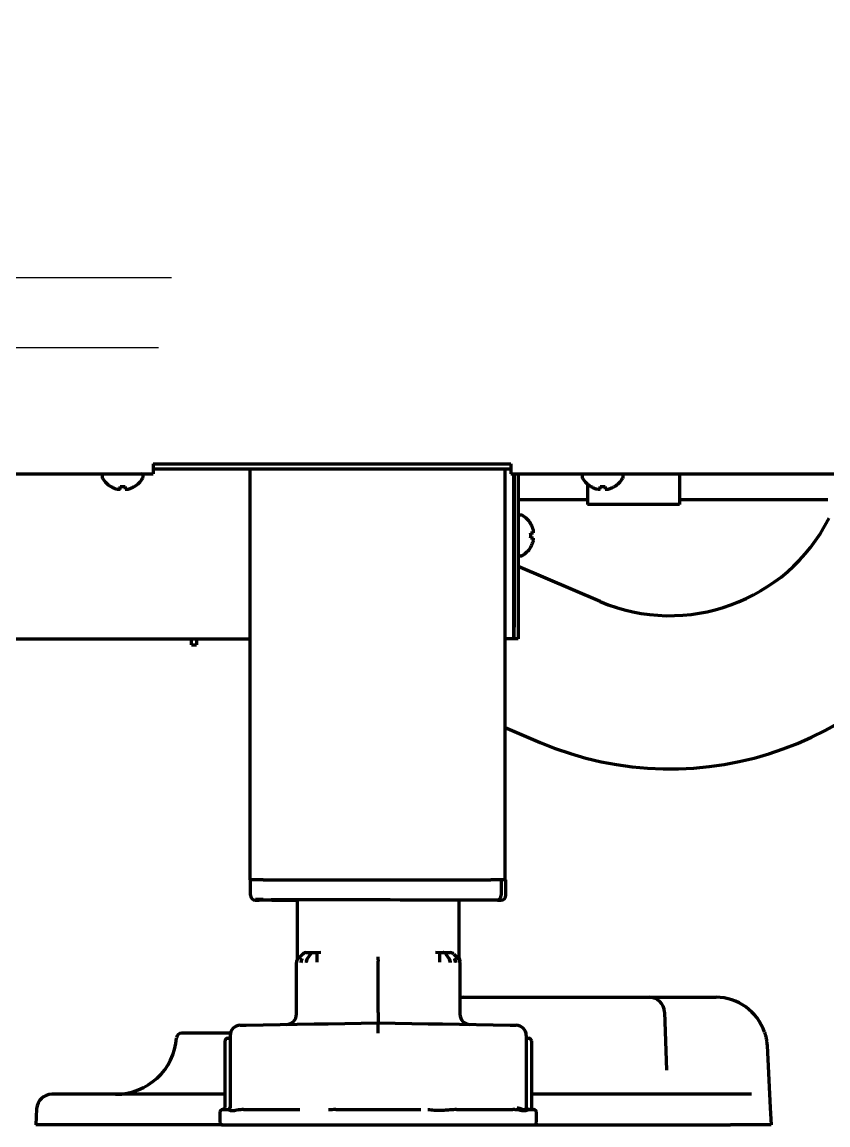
# Model space of a CAD drawing. Header units: inches. Extents: x 904 to 7172, y 213 to 5528.
# Drawn here: x 4386.4 to 4544.2, y 1858.2 to 2074.2 of the extents above; entities that cross this region are included whole.
import ezdxf

# ---------------------------------------------------------------- set-up
doc = ezdxf.new("R2010")
doc.units = ezdxf.units.IN
doc.layers.add('GEOM', color=7, linetype='Continuous')

# ---------------------------------------------------------------- blocks, each defined once
blk = doc.blocks.new('A$C29D5572B')
at = {"color": 1}
for p, q in [((0, 50), (0, -50)), ((-50, 0), (50, 0))]:
    blk.add_line(p, q, dxfattribs=at)
blk = doc.blocks.new('A$C0F8E2EAE')
blk.add_blockref('A$C29D5572B', (0, 0))
blk = doc.blocks.new('A$C76516A4E')
at = {"color": 3}
for p, q in [((0, 50), (0, -50)), ((-50, 0), (50, 0))]:
    blk.add_line(p, q, dxfattribs=at)

msp = doc.modelspace()

# ---------------------------------------------------------------- linework, layer by layer
at = {"linetype": 'Continuous', "lineweight": 70}
for p, q in [((4412.04, 1987.72), (4412.04, 1985.72)), ((4412.04, 1987.72), (4482.04, 1987.72)), ((4482.04, 1987.72), (4482.04, 1985.72)), ((4339.44, 1985.72), (4412.04, 1985.72)), ((4402.04, 1985.32), (4402.04, 1985.12)), ((4410.04, 1985.12), (4410.04, 1985.32)), ((4412.05, 1986.72), (4482.05, 1986.72)), ((4430.94, 1986.72), (4430.94, 1906.22)), ((4480.94, 1906.22), (4480.94, 1986.72)), ((4482.04, 1985.72), (5306.04, 1985.72)), ((4482.59, 1985.72), (4482.59, 1953.42)), ((4482.69, 1985.72), (4482.69, 1955.72)), ((4483.49, 1985.72), (4483.49, 1955.72)), ((4496.04, 1985.32), (4496.04, 1985.12)), ((4504.04, 1985.12), (4504.04, 1985.32)), ((4515.09, 1985.72), (4515.09, 1981.72)), ((4403.74, 1983.24), (4403.74, 1983.28)), ((4408.34, 1983.28), (4408.34, 1983.24)), ((4497.09, 1983.72), (4497.09, 1981.72)), ((4497.74, 1983.24), (4497.74, 1983.28)), ((4502.34, 1983.28), (4502.34, 1983.24)), ((4484.15, 1980.72), (4497.09, 1980.72)), ((4497.09, 1981.72), (4497.09, 1979.72)), ((4515.09, 1981.72), (4515.09, 1979.72)), ((4515.09, 1980.72), (4544.15, 1980.72)), ((4515.09, 1979.72), (4497.09, 1979.72)), ((4484.09, 1977.67), (4483.89, 1977.67)), ((4482.69, 1975.27), (4482.59, 1975.27)), ((4485.94, 1975.97), (4485.97, 1975.97)), ((4482.59, 1972.07), (4482.69, 1972.07)), ((4485.97, 1971.37), (4485.94, 1971.37)), ((4483.89, 1969.67), (4484.09, 1969.67)), ((4499.53, 1960.75), (4483.49, 1967.57)), ((4482.69, 1953.42), (4482.69, 1955.72)), ((4483.49, 1955.72), (4483.49, 1953.42)), ((4377.09, 1953.42), (4430.94, 1953.42)), ((4419.54, 1952.22), (4419.54, 1953.42)), ((4420.54, 1953.42), (4420.54, 1952.22)), ((4480.94, 1953.42), (4480.99, 1953.42)), ((4482.59, 1953.42), (4480.99, 1953.42)), ((4482.69, 1953.42), (4482.59, 1953.42)), ((4483.49, 1953.42), (4482.69, 1953.42)), ((4419.54, 1952.22), (4420.54, 1952.22)), ((4480.94, 1936.05), (4487.8, 1933.14)), ((4432.74, 1906.22), (4430.94, 1906.22)), ((4431.09, 1903.37), (4431.09, 1906.22)), ((4433.59, 1906.22), (4432.74, 1906.22)), ((4433.59, 1906.22), (4478.14, 1906.22)), ((4478.99, 1906.22), (4478.14, 1906.22)), ((4479.14, 1906.22), (4478.99, 1906.22)), ((4480.94, 1906.22), (4479.14, 1906.22)), ((4480.14, 1906.22), (4480.14, 1903.22)), ((4480.14, 1906.22), (4480.14, 1903.22)), ((4480.94, 1906.22), (4481.09, 1906.22)), ((4481.09, 1903.23), (4481.09, 1906.22)), ((4431.09, 1903.23), (4431.09, 1903.37)), ((4432.53, 1902.22), (4432.76, 1902.22)), ((4440.22, 1902.22), (4432.76, 1902.22)), ((4440.22, 1902.22), (4432.76, 1902.22)), ((4440.22, 1902.31), (4440.22, 1890.53)), ((4479.43, 1902.22), (4470.94, 1902.22)), ((4479.43, 1902.22), (4470.94, 1902.22)), ((4471.97, 1890.53), (4471.97, 1902.22)), ((4479.43, 1902.22), (4479.66, 1902.22)), ((4440.09, 1879.91), (4440.09, 1890.03)), ((4441.31, 1891.68), (4440.38, 1890.73)), ((4442, 1891.98), (4442.31, 1891.98)), ((4442.21, 1890.76), (4442.2, 1890.76)), ((4442.86, 1891.7), (4442.21, 1890.76)), ((4442.31, 1891.98), (4443.35, 1892)), ((4444.07, 1891.72), (4444.07, 1890.78)), ((4444.08, 1892.01), (4444.84, 1892.03)), ((4456.09, 1880.22), (4456.09, 1890.28)), ((4467.34, 1892.03), (4468.11, 1892.01)), ((4468.11, 1891.72), (4468.11, 1890.78)), ((4468.84, 1892), (4469.87, 1891.98)), ((4469.33, 1891.7), (4469.98, 1890.76)), ((4469.87, 1891.98), (4470.18, 1891.98)), ((4469.98, 1890.76), (4469.98, 1890.76)), ((4470.88, 1891.68), (4471.81, 1890.73)), ((4472.09, 1890.03), (4472.09, 1879.91)), ((4472.09, 1883.22), (4472.94, 1883.22)), ((4472.94, 1883.22), (4478.44, 1883.22)), ((4478.44, 1883.22), (4503.65, 1883.22)), ((4503.65, 1883.22), (4509.15, 1883.22)), ((4509.15, 1883.22), (4517.36, 1883.22)), ((4517.36, 1883.22), (4522.24, 1883.22)), ((4512.14, 1880.33), (4512.54, 1868.96)), ((4429.07, 1877.75), (4430.24, 1877.77)), ((4430.24, 1877.77), (4443.54, 1878)), ((4443.54, 1878), (4446.3, 1878.05)), ((4446.3, 1878.05), (4455.99, 1878.22)), ((4455.99, 1878.22), (4456.09, 1878.22)), ((4456.09, 1878.22), (4456.2, 1878.22)), ((4456.2, 1878.22), (4465.89, 1878.05)), ((4465.89, 1878.05), (4468.65, 1878)), ((4468.65, 1878), (4481.94, 1877.77)), ((4481.94, 1877.77), (4483.12, 1877.75)), ((4427.16, 1876.22), (4417.62, 1876.22)), ((4426.61, 1875.22), (4426.86, 1875.22)), ((4427.11, 1875.75), (4427.11, 1861.6)), ((4485.08, 1875.75), (4485.08, 1861.6)), ((4485.33, 1875.22), (4485.58, 1875.22)), ((4426.11, 1874.47), (4426.11, 1874.72)), ((4426.11, 1861.72), (4426.11, 1874.47)), ((4486.08, 1874.72), (4486.08, 1874.47)), ((4486.08, 1874.47), (4486.08, 1861.72)), ((4532.23, 1873.75), (4532.87, 1861.6)), ((4426.11, 1864.22), (4392.21, 1864.22)), ((4524.89, 1864.22), (4486.08, 1864.22)), ((4529.21, 1864.22), (4524.89, 1864.22)), ((4389.21, 1861.38), (4389.04, 1858.22)), ((4425.09, 1860.72), (4425.09, 1858.72)), ((4425.59, 1861.22), (4425.61, 1861.22)), ((4425.65, 1861.22), (4426.61, 1861.22)), ((4429.73, 1861.22), (4440.76, 1861.22)), ((4447.77, 1861.22), (4464.42, 1861.22)), ((4471.43, 1861.22), (4482.46, 1861.22)), ((4485.58, 1861.22), (4486.54, 1861.22)), ((4486.08, 1861.72), (4486.06, 1861.72)), ((4486.09, 1861.61), (4486.09, 1861.61)), ((4486.56, 1861.22), (4486.54, 1861.22)), ((4486.59, 1861.22), (4486.58, 1861.22)), ((4487.09, 1858.72), (4487.09, 1860.72)), ((4532.87, 1861.6), (4533.04, 1858.22)), ((4425.59, 1858.22), (4389.04, 1858.22)), ((4425.59, 1858.22), (4456.09, 1858.22)), ((4456.09, 1858.22), (4486.59, 1858.22)), ((4486.59, 1858.22), (4525.05, 1858.22)), ((4533.04, 1858.22), (4525.05, 1858.22))]:
    msp.add_line(p, q, dxfattribs=at)
for centre, radius, start, end in [((4402.44, 1985.32), 0.4, 90, 180), ((4402.44, 1985.12), 0.4, 180, 210.3012), ((4409.64, 1985.32), 0.4, 0, 90), ((4409.64, 1985.12), 0.4, 329.6988, 0), ((4496.44, 1985.32), 0.4, 90, 180), ((4496.44, 1985.12), 0.4, 180, 210.3012), ((4503.64, 1985.32), 0.4, 0, 90), ((4503.64, 1985.12), 0.4, 329.6988, 0), ((4406.24, 1987.34), 4.8, 210.3012, 238.4186), ((4406.04, 1987.02), 3.78, 262.3959, 269.9965), ((4406.04, 1987.02), 3.78, 270.0035, 277.6041), ((4405.84, 1987.34), 4.8, 301.5837, 329.6988), ((4500.24, 1987.34), 4.8, 210.3012, 238.4186), ((4500.04, 1987.02), 3.78, 262.3959, 269.9965), ((4500.04, 1987.02), 3.78, 270.0035, 277.6041), ((4499.84, 1987.34), 4.8, 301.5837, 329.6988), ((4483.89, 1977.27), 0.4, 90, 180), ((4484.09, 1977.27), 0.4, 59.6988, 90), ((4481.87, 1973.47), 4.8, 31.5837, 59.6988), ((4513.22, 1992.96), 35, 246.9745, 332.9279), ((4482.19, 1973.67), 3.78, 0.0035, 7.6041), ((4482.19, 1973.67), 3.78, 352.3959, 359.9965), ((4483.89, 1970.07), 0.4, 180, 270), ((4481.87, 1973.87), 4.8, 300.3012, 328.4186), ((4484.09, 1970.07), 0.4, 270, 300.3012), ((4513.22, 1992.96), 65, 246.9745, 332.9279), ((4441.09, 1890.03), 1, 135.5, 180), ((4442.02, 1890.98), 1, 91, 135.5), ((4471.09, 1890.03), 1, 0, 44.5), ((4473.97, 1890.89), 2, 180.6303, 195.6901), ((4472.94, 1880.22), 3, 90, 106.401), ((4509.15, 1880.22), 3, 2, 90), ((4522.24, 1873.22), 10, 18.4467, 90), ((4438.09, 1879.91), 2, 271, 0), ((4474.09, 1879.91), 2, 180, 269), ((4429.11, 1875.75), 2, 91, 180), ((4483.08, 1875.75), 2, 0, 89), ((4404.66, 1876.22), 12, 270, 355.5883), ((4417.62, 1875.22), 1, 90, 175.5883), ((4426.61, 1874.72), 0.5, 90, 180), ((4426.86, 1875.47), 0.25, 270, 0), ((4485.33, 1875.47), 0.25, 180, 270), ((4485.58, 1874.72), 0.5, 0, 90), ((4392.21, 1861.22), 3, 90, 177), ((4425.59, 1860.72), 0.5, 90, 180), ((4425.61, 1861.72), 0.5, 270, 0), ((4426.61, 1861.72), 0.5, 270, 0), ((4485.58, 1861.72), 0.5, 180, 270), ((4486.59, 1860.72), 0.5, 0, 90), ((4425.59, 1858.72), 0.5, 180, 270), ((4486.59, 1858.72), 0.5, 270, 0)]:
    msp.add_arc(centre, radius, start, end, dxfattribs=at)
for centre, major_axis, ratio, start_param, end_param in [((4432.09, 1903.23), (1, 0), 0.999995, 3.141593, 4.709304), ((4479.43, 1903.22), (0, 1), 0.7071, 3.141593, 4.712389), ((4479.43, 1903.22), (0, 1), 0.7071, 3.141593, 4.712389), ((4480.09, 1903.23), (1, 0), 0.999995, 4.715474, 6.283185), ((4433.59, 1902.36), (-1.5, 0), 0.003085, 4.712399, 6.283195), ((4433.59, 1902.22), (-1.5, 0), 0.003085, 0.00001, 0.785408), ((4456.09, 1902.22), (-21, 0.06), 0.003085, 3.927, 6.996876), ((4478.6, 1902.22), (1.5, 0), 0.003085, 5.497778, 6.283176), ((4441.68, 1890.04), (0.01, -1), 0.707088, 3.925849, 4.705112), ((4442.71, 1890.06), (0.017, -1), 0.707053, 3.92082, 4.700056), ((4444.09, 1890.07), (0.01, -1), 0.017451, 3.926954, 4.712206), ((4468.09, 1891.01), (-0.017, -1), 0.01745, 2.356346, 3.141594), ((4469.47, 1890.06), (-0.017, -1), 0.707053, 1.583129, 2.362365), ((4470.17, 1890.98), (0, 1), 1, 5.48906, 6.265732), ((4470.51, 1890.04), (-0.01, -1), 0.707088, 1.578072, 2.357338)]:
    msp.add_ellipse(centre, major_axis=major_axis, ratio=ratio, start_param=start_param, end_param=end_param, dxfattribs=at)
for points, knots in [([(4403.74, 1983.28), (4403.95, 1983.15), (4404.16, 1983.04), (4404.48, 1982.91), (4404.59, 1982.86), (4404.81, 1982.79), (4404.93, 1982.76), (4405.04, 1982.73)], [0, 0, 0, 0, 0.5, 0.5, 0.75, 0.75, 1, 1, 1, 1]), ([(4406.54, 1983.28), (4406.54, 1983.15), (4406.54, 1983.04), (4406.54, 1982.91), (4406.54, 1982.86), (4406.54, 1982.79), (4406.54, 1982.76), (4406.54, 1982.73)], [0, 0, 0, 0, 0.5, 0.5, 0.75, 0.75, 1, 1, 1, 1]), ([(4497.74, 1983.28), (4497.95, 1983.15), (4498.16, 1983.04), (4498.48, 1982.91), (4498.59, 1982.86), (4498.81, 1982.79), (4498.93, 1982.76), (4499.04, 1982.73)], [0, 0, 0, 0, 0.5, 0.5, 0.75, 0.75, 1, 1, 1, 1]), ([(4500.54, 1983.28), (4500.54, 1983.15), (4500.54, 1983.04), (4500.54, 1982.91), (4500.54, 1982.86), (4500.54, 1982.79), (4500.54, 1982.76), (4500.54, 1982.73)], [0, 0, 0, 0, 0.5, 0.5, 0.75, 0.75, 1, 1, 1, 1]), ([(4485.94, 1974.17), (4486.06, 1974.17), (4486.17, 1974.17), (4486.31, 1974.17), (4486.35, 1974.17), (4486.43, 1974.17), (4486.46, 1974.17), (4486.49, 1974.17)], [0, 0, 0, 0, 0.5, 0.5, 0.75, 0.75, 1, 1, 1, 1]), ([(4485.94, 1971.37), (4486.06, 1971.57), (4486.17, 1971.78), (4486.31, 1972.11), (4486.35, 1972.22), (4486.43, 1972.44), (4486.46, 1972.56), (4486.49, 1972.67)], [0, 0, 0, 0, 0.5, 0.5, 0.75, 0.75, 1, 1, 1, 1]), ([(4440.22, 1890.89), (4440.22, 1890.82), (4440.21, 1890.68), (4440.19, 1890.52), (4440.16, 1890.42), (4440.15, 1890.37), (4440.15, 1890.36), (4440.15, 1890.36), (4440.15, 1890.35), (4440.14, 1890.35), (4440.14, 1890.34), (4440.14, 1890.33), (4440.14, 1890.34)], [0, 0, 0, 0, 0.234616, 0.429607, 0.536879, 0.560137, 0.572426, 0.583684, 0.600883, 0.637115, 0.75169, 1, 1, 1, 1]), ([(4440.14, 1890.32), (4440.14, 1890.32), (4440.14, 1890.33), (4440.14, 1890.33), (4440.14, 1890.33), (4440.14, 1890.33)], [0, 0, 0, 0, 0.314524, 0.691066, 1, 1, 1, 1]), ([(4441.17, 1890.74), (4441.17, 1890.74), (4441.17, 1890.74), (4441.16, 1890.72), (4441.13, 1890.67), (4441.09, 1890.59), (4441.05, 1890.51), (4441.02, 1890.42), (4441, 1890.33), (4440.99, 1890.23), (4440.98, 1890.14), (4440.97, 1890.07), (4440.97, 1890.04)], [0, 0, 0, 0, 0.000028, 0.000028, 0.125025, 0.250021, 0.375018, 0.500014, 0.625011, 0.750007, 0.875004, 1, 1, 1, 1]), ([(4442.86, 1891.7), (4442.89, 1891.75), (4442.92, 1891.79), (4442.98, 1891.84), (4443, 1891.86), (4443.03, 1891.89), (4443.04, 1891.89), (4443.06, 1891.91), (4443.07, 1891.91), (4443.12, 1891.95), (4443.17, 1891.96), (4443.22, 1891.98), (4443.24, 1891.99), (4443.25, 1891.99), (4443.26, 1891.99), (4443.26, 1891.99), (4443.27, 1891.99), (4443.27, 1891.99), (4443.3, 1892), (4443.33, 1892), (4443.35, 1892)], [0, 0, 0, 0, 0.25, 0.25, 0.375, 0.375, 0.4375, 0.4375, 0.5, 0.5, 0.75, 0.75, 0.8125, 0.828125, 0.828125, 0.84375, 0.84375, 0.875, 0.875, 1, 1, 1, 1]), ([(4443.35, 1892), (4443.4, 1892), (4443.45, 1892), (4443.53, 1892), (4443.56, 1892), (4443.61, 1892), (4443.62, 1892), (4443.65, 1892), (4443.67, 1892), (4443.75, 1892.01), (4443.81, 1892.01), (4443.91, 1892.01), (4443.94, 1892.01), (4444.01, 1892.01), (4444.05, 1892.01), (4444.08, 1892.01)], [0, 0, 0, 0, 0.25, 0.25, 0.375, 0.375, 0.4375, 0.4375, 0.5, 0.5, 0.75, 0.75, 0.875, 0.875, 1, 1, 1, 1]), ([(4444.07, 1891.72), (4444.07, 1891.77), (4444.07, 1891.85), (4444.08, 1891.91), (4444.08, 1891.96), (4444.08, 1891.98), (4444.08, 1892), (4444.08, 1892), (4444.08, 1892), (4444.08, 1892.01), (4444.08, 1892.01), (4444.08, 1892.01), (4444.08, 1892.01), (4444.08, 1892.01)], [0, 0, 0, 0, 0.25, 0.5, 0.5, 0.75, 0.75, 0.8125, 0.84375, 0.84375, 0.875, 0.875, 1, 1, 1, 1]), ([(4444.07, 1890.78), (4444.07, 1890.73), (4444.07, 1890.68), (4444.07, 1890.6), (4444.07, 1890.57), (4444.07, 1890.51), (4444.08, 1890.48), (4444.08, 1890.39), (4444.08, 1890.33), (4444.08, 1890.24), (4444.08, 1890.2), (4444.08, 1890.16), (4444.08, 1890.15), (4444.08, 1890.14), (4444.08, 1890.13), (4444.08, 1890.1), (4444.08, 1890.09), (4444.08, 1890.07)], [0, 0, 0, 0, 0.25, 0.25, 0.375, 0.375, 0.5, 0.5, 0.75, 0.75, 0.875, 0.875, 0.90625, 0.90625, 0.9375, 0.9375, 1, 1, 1, 1]), ([(4456.09, 1890.57), (4456.09, 1890.66), (4456.09, 1890.75), (4456.09, 1890.9), (4456.09, 1890.97), (4456.09, 1891.05), (4456.09, 1891.09), (4456.09, 1891.11), (4456.09, 1891.12), (4456.09, 1891.13), (4456.09, 1891.13), (4456.09, 1891.14)], [0, 0, 0, 0, 0.5, 0.5, 0.75, 0.875, 0.9375, 0.9375, 0.96875, 0.96875, 1, 1, 1, 1]), ([(4456.09, 1890.57), (4456.09, 1890.57), (4456.09, 1890.57), (4456.09, 1890.54), (4456.09, 1890.5), (4456.09, 1890.43), (4456.09, 1890.35), (4456.09, 1890.31), (4456.09, 1890.28)], [0, 0, 0, 0, 0.000031, 0.000031, 0.250024, 0.500016, 0.750008, 1, 1, 1, 1]), ([(4468.11, 1892.01), (4468.12, 1892.01), (4468.14, 1892.01), (4468.17, 1892.01), (4468.19, 1892.01), (4468.22, 1892.01), (4468.24, 1892.01), (4468.28, 1892.01), (4468.33, 1892.01), (4468.38, 1892.01), (4468.42, 1892.01), (4468.44, 1892.01), (4468.47, 1892.01), (4468.49, 1892.01), (4468.57, 1892), (4468.63, 1892), (4468.71, 1892), (4468.74, 1892), (4468.79, 1892), (4468.82, 1892), (4468.84, 1892)], [0, 0, 0, 0, 0.0625, 0.0625, 0.125, 0.125, 0.1875, 0.1875, 0.25, 0.375, 0.375, 0.4375, 0.4375, 0.5, 0.5, 0.75, 0.75, 0.875, 0.875, 1, 1, 1, 1]), ([(4468.11, 1890.78), (4468.11, 1890.73), (4468.11, 1890.68), (4468.11, 1890.57), (4468.11, 1890.51), (4468.11, 1890.39), (4468.11, 1890.33), (4468.11, 1890.2), (4468.11, 1890.14), (4468.11, 1890.07)], [0, 0, 0, 0, 0.25, 0.25, 0.5, 0.5, 0.75, 0.75, 1, 1, 1, 1]), ([(4469.33, 1891.7), (4469.3, 1891.75), (4469.26, 1891.79), (4469.22, 1891.84), (4469.21, 1891.85), (4469.19, 1891.86), (4469.18, 1891.87), (4469.15, 1891.89), (4469.13, 1891.91), (4469.06, 1891.95), (4469.02, 1891.96), (4468.96, 1891.98), (4468.95, 1891.99), (4468.94, 1891.99), (4468.93, 1891.99), (4468.93, 1891.99), (4468.92, 1891.99), (4468.91, 1891.99), (4468.88, 1892), (4468.86, 1892), (4468.84, 1892)], [0, 0, 0, 0, 0.25, 0.25, 0.3125, 0.3125, 0.375, 0.375, 0.5, 0.5, 0.75, 0.75, 0.8125, 0.828125, 0.828125, 0.84375, 0.84375, 0.875, 0.875, 1, 1, 1, 1]), ([(4471.01, 1890.74), (4471.01, 1890.74), (4471.01, 1890.74), (4471.03, 1890.72), (4471.06, 1890.67), (4471.1, 1890.59), (4471.13, 1890.51), (4471.16, 1890.42), (4471.19, 1890.33), (4471.2, 1890.23), (4471.21, 1890.14), (4471.21, 1890.07), (4471.21, 1890.04)], [0, 0, 0, 0, 0.00004, 0.00004, 0.125035, 0.25003, 0.375025, 0.50002, 0.625015, 0.75001, 0.875005, 1, 1, 1, 1]), ([(4456.09, 1880.22), (4456.09, 1880.17), (4456.09, 1880.06), (4456.09, 1879.89), (4456.09, 1879.73), (4456.09, 1879.57), (4456.09, 1879.42), (4456.09, 1879.27), (4456.09, 1879.13), (4456.09, 1878.99), (4456.09, 1878.87), (4456.09, 1878.75), (4456.09, 1878.64), (4456.09, 1878.55), (4456.09, 1878.46), (4456.09, 1878.39), (4456.09, 1878.33), (4456.09, 1878.28), (4456.09, 1878.25), (4456.09, 1878.23), (4456.09, 1878.22), (4456.09, 1878.22)], [0, 0, 0, 0, 0.052794, 0.105589, 0.158383, 0.211178, 0.263972, 0.316766, 0.369561, 0.422355, 0.47515, 0.527944, 0.580739, 0.633533, 0.686327, 0.739122, 0.791916, 0.844711, 0.897505, 0.950299, 1, 1, 1, 1]), ([(4456.09, 1876.22), (4456.09, 1876.24), (4456.09, 1876.25), (4456.09, 1876.29), (4456.09, 1876.3), (4456.09, 1876.35), (4456.09, 1876.39), (4456.09, 1876.48), (4456.09, 1876.61), (4456.09, 1876.74), (4456.09, 1876.83), (4456.09, 1876.86), (4456.09, 1876.93), (4456.09, 1876.96), (4456.09, 1877.11), (4456.09, 1877.22), (4456.09, 1877.39), (4456.09, 1877.44), (4456.09, 1877.51), (4456.09, 1877.54), (4456.09, 1877.59), (4456.09, 1877.61), (4456.09, 1877.73), (4456.09, 1877.81), (4456.09, 1877.9), (4456.09, 1877.92), (4456.09, 1877.94), (4456.09, 1877.95), (4456.09, 1877.97), (4456.09, 1878.01), (4456.09, 1878.04), (4456.09, 1878.12), (4456.09, 1878.16), (4456.09, 1878.19), (4456.09, 1878.19), (4456.09, 1878.2), (4456.09, 1878.21), (4456.09, 1878.22), (4456.09, 1878.22), (4456.09, 1878.22)], [0, 0, 0, 0, 0.015666, 0.015666, 0.031332, 0.031332, 0.062663, 0.062663, 0.125326, 0.187989, 0.187989, 0.219321, 0.219321, 0.250653, 0.250653, 0.375979, 0.375979, 0.438642, 0.438642, 0.469974, 0.469974, 0.501305, 0.501305, 0.626631, 0.626631, 0.657963, 0.657963, 0.673629, 0.673629, 0.689295, 0.751958, 0.751958, 0.877284, 0.877284, 0.908616, 0.908616, 0.939947, 0.939947, 1, 1, 1, 1]), ([(4425.65, 1861.22), (4425.64, 1861.22), (4425.63, 1861.22), (4425.62, 1861.22), (4425.62, 1861.22), (4425.62, 1861.22)], [0, 0, 0, 0, 0.5, 0.5, 1, 1, 1, 1]), ([(4428.73, 1861.16), (4428.6, 1861.14), (4428.49, 1861.12), (4428.26, 1861.08), (4428.16, 1861.05), (4427.95, 1861.01), (4427.86, 1860.99), (4427.74, 1860.98), (4427.72, 1860.97), (4427.68, 1860.97), (4427.65, 1860.97), (4427.59, 1860.96), (4427.51, 1860.96), (4427.43, 1860.96), (4427.36, 1860.97), (4427.32, 1860.97), (4427.25, 1860.99), (4427.22, 1860.99), (4427.17, 1861.01), (4427.16, 1861.01), (4427.13, 1861.02), (4427.11, 1861.03), (4427.04, 1861.05), (4426.99, 1861.08), (4426.91, 1861.12), (4426.87, 1861.14), (4426.84, 1861.16)], [0, 0, 0, 0, 0.125, 0.125, 0.25, 0.25, 0.375, 0.375, 0.40625, 0.40625, 0.4375, 0.4375, 0.5, 0.5625, 0.5625, 0.625, 0.625, 0.6875, 0.6875, 0.71875, 0.71875, 0.75, 0.75, 0.875, 0.875, 1, 1, 1, 1]), ([(4429.73, 1861.22), (4429.56, 1861.22), (4429.39, 1861.22), (4429.14, 1861.2), (4429.06, 1861.2), (4428.89, 1861.18), (4428.81, 1861.17), (4428.73, 1861.16)], [0, 0, 0, 0, 0.5, 0.5, 0.75, 0.75, 1, 1, 1, 1]), ([(4447.77, 1861.22), (4447.53, 1861.22), (4447.3, 1861.22), (4446.94, 1861.21), (4446.82, 1861.2), (4446.59, 1861.19), (4446.47, 1861.19), (4446.35, 1861.18)], [0, 0, 0, 0, 0.5, 0.5, 0.75, 0.75, 1, 1, 1, 1]), ([(4470.29, 1861.18), (4470.2, 1861.17), (4470.12, 1861.16), (4469.95, 1861.15), (4469.87, 1861.14), (4469.61, 1861.11), (4469.44, 1861.1), (4469.09, 1861.07), (4468.91, 1861.05), (4468.63, 1861.04), (4468.54, 1861.03), (4468.36, 1861.03), (4468.17, 1861.03), (4467.98, 1861.03), (4467.79, 1861.03), (4467.7, 1861.04), (4467.51, 1861.05), (4467.41, 1861.05), (4467.22, 1861.07), (4467.12, 1861.07), (4466.83, 1861.1), (4466.63, 1861.11), (4466.23, 1861.15), (4466.03, 1861.16), (4465.83, 1861.18)], [0, 0, 0, 0, 0.0625, 0.0625, 0.125, 0.125, 0.25, 0.25, 0.375, 0.375, 0.4375, 0.4375, 0.5, 0.5625, 0.5625, 0.625, 0.625, 0.6875, 0.6875, 0.75, 0.75, 0.875, 0.875, 1, 1, 1, 1]), ([(4471.43, 1861.22), (4471.24, 1861.22), (4471.05, 1861.22), (4470.77, 1861.21), (4470.67, 1861.2), (4470.48, 1861.19), (4470.38, 1861.19), (4470.29, 1861.18)], [0, 0, 0, 0, 0.5, 0.5, 0.75, 0.75, 1, 1, 1, 1]), ([(4483.46, 1861.16), (4483.38, 1861.17), (4483.3, 1861.18), (4483.13, 1861.2), (4483.05, 1861.2), (4482.88, 1861.21), (4482.8, 1861.22), (4482.63, 1861.22), (4482.54, 1861.22), (4482.46, 1861.22)], [0, 0, 0, 0, 0.25, 0.25, 0.5, 0.5, 0.75, 0.75, 1, 1, 1, 1]), ([(4485.08, 1861.6), (4485.08, 1861.56), (4485.07, 1861.52), (4485.04, 1861.45), (4485.03, 1861.43), (4485, 1861.39), (4484.99, 1861.37), (4484.95, 1861.33), (4484.93, 1861.31), (4484.88, 1861.27), (4484.85, 1861.25), (4484.81, 1861.23), (4484.79, 1861.23), (4484.76, 1861.22), (4484.75, 1861.21), (4484.7, 1861.2), (4484.66, 1861.2), (4484.59, 1861.2), (4484.55, 1861.2), (4484.46, 1861.21), (4484.42, 1861.23), (4484.32, 1861.25), (4484.28, 1861.27), (4484.2, 1861.3), (4484.17, 1861.31), (4484.12, 1861.33), (4484.09, 1861.34), (4484.01, 1861.37), (4483.96, 1861.39), (4483.84, 1861.43), (4483.78, 1861.45), (4483.59, 1861.52), (4483.46, 1861.56), (4483.32, 1861.6)], [0, 0, 0, 0, 0.125, 0.125, 0.1875, 0.1875, 0.25, 0.25, 0.3125, 0.3125, 0.375, 0.375, 0.40625, 0.40625, 0.4375, 0.4375, 0.5, 0.5, 0.5625, 0.5625, 0.625, 0.625, 0.6875, 0.6875, 0.71875, 0.71875, 0.75, 0.75, 0.8125, 0.8125, 0.875, 0.875, 1, 1, 1, 1]), ([(4485.35, 1861.16), (4485.32, 1861.14), (4485.28, 1861.12), (4485.19, 1861.08), (4485.14, 1861.05), (4485.03, 1861.01), (4484.97, 1860.99), (4484.88, 1860.98), (4484.87, 1860.97), (4484.83, 1860.97), (4484.81, 1860.97), (4484.76, 1860.96), (4484.68, 1860.96), (4484.6, 1860.96), (4484.51, 1860.97), (4484.47, 1860.97), (4484.38, 1860.99), (4484.33, 1860.99), (4484.26, 1861.01), (4484.23, 1861.01), (4484.18, 1861.02), (4484.16, 1861.03), (4484.03, 1861.05), (4483.93, 1861.08), (4483.7, 1861.12), (4483.58, 1861.14), (4483.46, 1861.16)], [0, 0, 0, 0, 0.125, 0.125, 0.25, 0.25, 0.375, 0.375, 0.40625, 0.40625, 0.4375, 0.4375, 0.5, 0.5625, 0.5625, 0.625, 0.625, 0.6875, 0.6875, 0.71875, 0.71875, 0.75, 0.75, 0.875, 0.875, 1, 1, 1, 1]), ([(4485.58, 1861.22), (4485.55, 1861.22), (4485.51, 1861.22), (4485.45, 1861.2), (4485.43, 1861.2), (4485.39, 1861.18), (4485.37, 1861.17), (4485.35, 1861.16)], [0, 0, 0, 0, 0.5, 0.5, 0.75, 0.75, 1, 1, 1, 1]), ([(4486.08, 1861.72), (4486.08, 1861.69), (4486.08, 1861.66), (4486.1, 1861.59), (4486.11, 1861.56), (4486.13, 1861.5), (4486.15, 1861.47), (4486.18, 1861.42), (4486.2, 1861.39), (4486.25, 1861.35), (4486.28, 1861.32), (4486.33, 1861.29), (4486.36, 1861.27), (4486.42, 1861.25), (4486.45, 1861.24), (4486.52, 1861.22), (4486.55, 1861.22), (4486.58, 1861.22)], [0, 0, 0, 0, 0.125, 0.125, 0.25, 0.25, 0.375, 0.375, 0.5, 0.5, 0.625, 0.625, 0.75, 0.75, 0.875, 0.875, 1, 1, 1, 1]), ([(4486.08, 1861.72), (4486.08, 1861.69), (4486.08, 1861.66), (4486.1, 1861.59), (4486.11, 1861.56), (4486.13, 1861.5), (4486.14, 1861.47), (4486.18, 1861.42), (4486.2, 1861.4), (4486.25, 1861.35), (4486.27, 1861.33), (4486.32, 1861.29), (4486.35, 1861.28), (4486.41, 1861.25), (4486.44, 1861.24), (4486.5, 1861.23), (4486.54, 1861.22), (4486.57, 1861.22)], [0, 0, 0, 0, 0.125, 0.125, 0.25, 0.25, 0.375, 0.375, 0.5, 0.5, 0.625, 0.625, 0.75, 0.75, 0.875, 0.875, 1, 1, 1, 1])]:
    msp.add_open_spline(points, degree=3, knots=knots, dxfattribs=at)
for points, degree in [([(4405.54, 1982.73), (4405.54, 1982.74), (4405.54, 1982.77), (4405.54, 1982.82), (4405.54, 1982.88), (4405.54, 1982.94), (4405.54, 1983), (4405.54, 1983.08), (4405.54, 1983.17), (4405.54, 1983.24), (4405.54, 1983.28)], 3), ([(4407.04, 1982.73), (4407.1, 1982.74), (4407.21, 1982.77), (4407.37, 1982.82), (4407.53, 1982.88), (4407.68, 1982.94), (4407.83, 1983), (4407.99, 1983.08), (4408.16, 1983.17), (4408.28, 1983.24), (4408.34, 1983.28)], 3), ([(4499.54, 1982.73), (4499.54, 1982.74), (4499.54, 1982.77), (4499.54, 1982.82), (4499.54, 1982.88), (4499.54, 1982.94), (4499.54, 1983), (4499.54, 1983.08), (4499.54, 1983.17), (4499.54, 1983.24), (4499.54, 1983.28)], 3), ([(4501.04, 1982.73), (4501.1, 1982.74), (4501.21, 1982.77), (4501.37, 1982.82), (4501.53, 1982.88), (4501.68, 1982.94), (4501.83, 1983), (4501.99, 1983.08), (4502.16, 1983.17), (4502.28, 1983.24), (4502.34, 1983.28)], 3), ([(4405.04, 1982.73), (4405.07, 1982.72), (4405.12, 1982.72), (4405.19, 1982.71), (4405.27, 1982.71), (4405.34, 1982.71), (4405.41, 1982.71), (4405.47, 1982.72), (4405.52, 1982.72), (4405.54, 1982.73)], 3), ([(4406.54, 1982.73), (4406.57, 1982.72), (4406.62, 1982.72), (4406.69, 1982.71), (4406.76, 1982.71), (4406.83, 1982.71), (4406.9, 1982.71), (4406.97, 1982.72), (4407.02, 1982.72), (4407.04, 1982.73)], 3), ([(4483.49, 1980.73), (4483.71, 1980.73), (4483.93, 1980.72), (4484.15, 1980.72)], 3), ([(4499.04, 1982.73), (4499.07, 1982.72), (4499.12, 1982.72), (4499.19, 1982.71), (4499.27, 1982.71), (4499.34, 1982.71), (4499.41, 1982.71), (4499.47, 1982.72), (4499.52, 1982.72), (4499.54, 1982.73)], 3), ([(4500.54, 1982.73), (4500.57, 1982.72), (4500.62, 1982.72), (4500.69, 1982.71), (4500.76, 1982.71), (4500.83, 1982.71), (4500.9, 1982.71), (4500.97, 1982.72), (4501.02, 1982.72), (4501.04, 1982.73)], 3), ([(4486.49, 1974.67), (4486.48, 1974.73), (4486.45, 1974.83), (4486.4, 1975), (4486.34, 1975.15), (4486.28, 1975.31), (4486.21, 1975.46), (4486.14, 1975.62), (4486.05, 1975.78), (4485.98, 1975.91), (4485.94, 1975.97)], 3), ([(4486.49, 1974.17), (4486.49, 1974.2), (4486.5, 1974.24), (4486.5, 1974.31), (4486.51, 1974.39), (4486.51, 1974.46), (4486.5, 1974.53), (4486.5, 1974.6), (4486.49, 1974.65), (4486.49, 1974.67)], 3), ([(4486.49, 1973.17), (4486.48, 1973.17), (4486.45, 1973.17), (4486.4, 1973.17), (4486.34, 1973.17), (4486.28, 1973.17), (4486.21, 1973.17), (4486.14, 1973.17), (4486.05, 1973.17), (4485.98, 1973.17), (4485.94, 1973.17)], 3), ([(4486.49, 1972.67), (4486.49, 1972.7), (4486.5, 1972.75), (4486.5, 1972.82), (4486.51, 1972.89), (4486.51, 1972.96), (4486.5, 1973.03), (4486.5, 1973.1), (4486.49, 1973.15), (4486.49, 1973.17)], 3), ([(4442.21, 1890.76), (4442.19, 1890.74), (4442.16, 1890.69), (4442.12, 1890.61), (4442.09, 1890.53), (4442.06, 1890.44), (4442.04, 1890.35), (4442.02, 1890.25), (4442.01, 1890.15), (4442.01, 1890.09), (4442.01, 1890.06)], 3), ([(4469.98, 1890.76), (4470, 1890.74), (4470.03, 1890.69), (4470.07, 1890.61), (4470.1, 1890.53), (4470.13, 1890.44), (4470.15, 1890.35), (4470.17, 1890.25), (4470.18, 1890.15), (4470.18, 1890.09), (4470.18, 1890.06)], 3), ([(4472.03, 1890.36), (4472.07, 1890.3), (4472.04, 1890.35)], 2), ([(4531.73, 1876.39), (4531.8, 1876.17), (4531.93, 1875.74), (4532.08, 1875.08), (4532.18, 1874.42), (4532.22, 1873.97), (4532.23, 1873.75)], 3), ([(4425.62, 1861.22), (4425.61, 1861.22), (4425.61, 1861.22), (4425.61, 1861.22)], 3), ([(4486.09, 1861.63), (4486.08, 1861.72)], 1), ([(4486.58, 1861.22), (4486.58, 1861.22), (4486.57, 1861.22), (4486.57, 1861.22)], 3)]:
    msp.add_open_spline(points, degree=degree, dxfattribs=at)

# ---------------------------------------------------------------- block references
msp.add_blockref('A$C0F8E2EAE', (4363.04, 2010.47))
at = {"layer": 'GEOM'}
msp.add_blockref('A$C76516A4E', (4365.64, 2024.22), dxfattribs=at)

doc.saveas('drawing.dxf')
